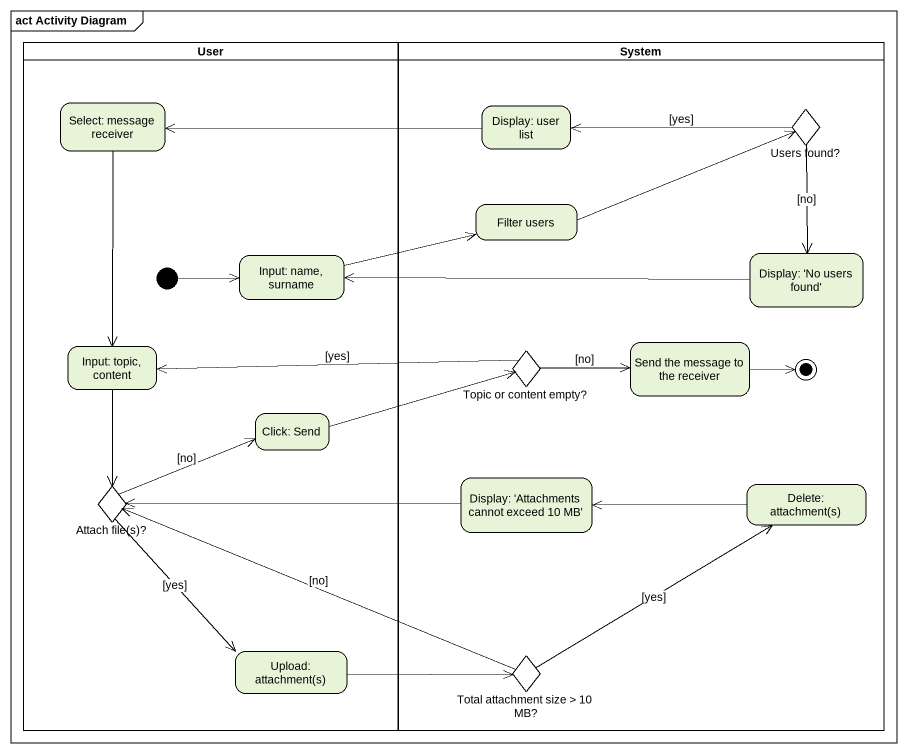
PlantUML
@startuml
mainframe act Activity Diagram
hide empty description
state User <<partition>> {
  state "Select: message receiver" as Select_message_receiver
  state "Input: name, surname" as Input_name_surname
  state "Input: topic, content" as Input_topic_content
  state "Click: Send" as Click_Send
  state "Attach file(s)?" as Attach_file_s <<choice>>
  state "Upload: attachment(s)" as Upload_attachment_s
  [*] -right-> Input_name_surname
}
state System <<partition>> {
  state "Display: user list" as Display_user_list
  state "Users found?" as Users_found <<choice>>
  state "Filter users" as Filter_users
  state "Display: 'No users found'" as Display_No_users_found
  state "Topic or content empty?" as Topic_or_content_empty <<choice>>
  state "Send the message to the receiver" as Send_the_message_to_the
  state "Display: 'Attachments cannot exceed 10 MB'" as Display_Attachments_cannot
  state "Delete: attachment(s)" as Delete_attachment_s
  state "Total attachment size > 10 MB?" as Total_attachment_size_10_MB <<choice>>
  Send_the_message_to_the -right-> [*]
}
Select_message_receiver --> Input_topic_content
Display_user_list -left-> Select_message_receiver
Users_found -left-> Display_user_list : [yes]
Users_found --> Display_No_users_found : [no]
Filter_users -right-> Users_found
Input_name_surname -right-> Filter_users
Display_No_users_found -left-> Input_name_surname
Input_topic_content --> Attach_file_s
Topic_or_content_empty -left-> Input_topic_content : [yes]
Topic_or_content_empty -right-> Send_the_message_to_the : [no]
Click_Send -right-> Topic_or_content_empty
Attach_file_s -right-> Click_Send : [no]
Attach_file_s --> Upload_attachment_s : [yes]
Display_Attachments_cannot -left-> Attach_file_s
Delete_attachment_s -left-> Display_Attachments_cannot
Upload_attachment_s -right-> Total_attachment_size_10_MB
Total_attachment_size_10_MB -left-> Attach_file_s : [no]
Total_attachment_size_10_MB -up-> Delete_attachment_s : [yes]
@enduml
